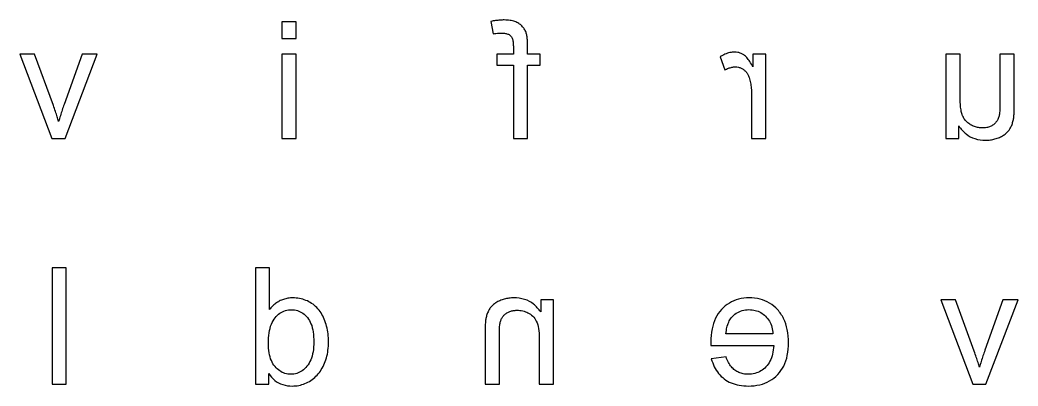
# Model space of a CAD drawing. Extents: x 20 to 296, y 20 to 296.
# Drawn here: x 163 to 228, y 59.3 to 83.2 of the extents above; entities that cross this region are included whole.
import ezdxf

# ---------------------------------------------------------------- set-up
doc = ezdxf.new("R2010")
doc.units = 0
doc.layers.add('english_lower_FINAL_Helvetica_C4_v3.0', color=7, linetype='CONTINUOUS')

msp = doc.modelspace()

# ---------------------------------------------------------------- linework, layer by layer
at = {"layer": 'english_lower_FINAL_Helvetica_C4_v3.0', "color": 7}
for p, q in [((180.971935, 83.04283), (180.041759, 83.04283)), ((180.041759, 83.04283), (180.041759, 81.973128)), ((180.971935, 81.973128), (180.971935, 83.04283)), ((193.663782, 83.079004), (193.803308, 82.267684)), ((180.041759, 81.973128), (180.971935, 81.973128)), ((180.971935, 81.973128), (180.971935, 81.973128)), ((195.126225, 81.461531), (195.126225, 80.955103)), ((196.051233, 80.955103), (196.051233, 81.539046)), ((163.934183, 80.955103), (162.978169, 80.955103)), ((162.978169, 80.955103), (165.055562, 75.467065)), ((165.153747, 77.60647), (163.934183, 80.955103)), ((167.029602, 80.955103), (165.851379, 77.668481)), ((165.923726, 75.467065), (168.011454, 80.955103)), ((168.011454, 80.955103), (167.029602, 80.955103)), ((180.971935, 80.955103), (180.041759, 80.955103)), ((180.041759, 80.955103), (180.041759, 75.467065)), ((180.971935, 75.467065), (180.971935, 80.955103)), ((195.126225, 80.955103), (194.056523, 80.955103)), ((194.056523, 80.955103), (194.056523, 80.231632)), ((196.872888, 80.955103), (196.051233, 80.955103)), ((196.872888, 80.231632), (196.872888, 80.955103)), ((208.593093, 80.779403), (208.913487, 79.916406)), ((211.574824, 80.955103), (210.737666, 80.955103)), ((210.737666, 80.955103), (210.737666, 80.123112)), ((211.574824, 75.467065), (211.574824, 80.955103)), ((224.246041, 80.955103), (223.315865, 80.955103)), ((223.315865, 80.955103), (223.315865, 75.467065)), ((224.246041, 78.014713), (224.246041, 80.955103)), ((227.765206, 80.955103), (226.83503, 80.955103)), ((226.83503, 80.955103), (226.83503, 77.911361)), ((227.765206, 77.554793), (227.765206, 80.955103)), ((194.056523, 80.231632), (195.126225, 80.231632)), ((195.126225, 80.231632), (195.126225, 75.467065)), ((196.051233, 75.467065), (196.051233, 80.231632)), ((196.051233, 80.231632), (196.872888, 80.231632)), ((210.644648, 78.340275), (210.644648, 75.467065)), ((224.147856, 75.467065), (224.147856, 76.273218)), ((165.055562, 75.467065), (165.923726, 75.467065)), ((165.923726, 75.467065), (165.923726, 75.467065)), ((180.041759, 75.467065), (180.971935, 75.467065)), ((180.971935, 75.467065), (180.971935, 75.467065)), ((195.126225, 75.467065), (196.051233, 75.467065)), ((196.051233, 75.467065), (196.051233, 75.467065)), ((210.644648, 75.467065), (211.574824, 75.467065)), ((211.574824, 75.467065), (211.574824, 75.467065)), ((223.315865, 75.467065), (224.147856, 75.467065)), ((224.147856, 75.467065), (224.147856, 75.467065)), ((165.997768, 67.042841), (165.067592, 67.042841)), ((165.067592, 67.042841), (165.067592, 59.467076)), ((165.997768, 59.467076), (165.997768, 67.042841)), ((179.246025, 67.042841), (178.321017, 67.042841)), ((178.321017, 67.042841), (178.321017, 59.467076)), ((179.246025, 64.324661), (179.246025, 67.042841)), ((197.744525, 64.955113), (196.907367, 64.955113)), ((196.907367, 64.955113), (196.907367, 64.174799)), ((197.744525, 59.467076), (197.744525, 64.955113)), ((223.934205, 64.955113), (222.97819, 64.955113)), ((222.97819, 64.955113), (225.055583, 59.467076)), ((225.153768, 61.60648), (223.934205, 64.955113)), ((227.029623, 64.955113), (225.8514, 61.668492)), ((225.923747, 59.467076), (228.011475, 64.955113)), ((228.011475, 64.955113), (227.029623, 64.955113)), ((193.284849, 62.841547), (193.284849, 59.467076)), ((194.215024, 59.467076), (194.215024, 62.805374)), ((196.814349, 62.464309), (196.814349, 59.467076)), ((212.041731, 62.738194), (208.977318, 62.738194)), ((212.041731, 62.738194), (212.041731, 62.738194)), ((182.124402, 62.205927), (182.124402, 62.205927)), ((208.000634, 61.973383), (212.093408, 61.973383)), ((208.987654, 61.23441), (208.026472, 61.115554)), ((208.987654, 61.23441), (208.987654, 61.23441)), ((179.184013, 59.467076), (179.184013, 60.15954)), ((165.067592, 59.467076), (165.997768, 59.467076)), ((165.997768, 59.467076), (165.997768, 59.467076)), ((178.321017, 59.467076), (179.184013, 59.467076)), ((179.184013, 59.467076), (179.184013, 59.467076)), ((193.284849, 59.467076), (194.215024, 59.467076)), ((196.814349, 59.467076), (197.744525, 59.467076)), ((197.744525, 59.467076), (197.744525, 59.467076)), ((225.055583, 59.467076), (225.923747, 59.467076)), ((225.923747, 59.467076), (225.923747, 59.467076))]:
    msp.add_line(p, q, dxfattribs=at)
for points, knots in [([(196.051233, 81.539046), (196.049538, 81.651487), (196.046456, 81.8559), (196.016198, 82.131649), (195.957694, 82.374345), (195.84893, 82.590794), (195.688376, 82.78953), (195.480966, 82.958363), (195.217016, 83.086776), (194.892611, 83.158553), (194.567312, 83.177235), (194.254127, 83.164228), (193.964052, 83.133301), (193.766171, 83.097519), (193.663782, 83.079004)], [0, 0, 0, 0, 0.337222, 0.613055, 0.830726, 1.08263, 1.332548, 1.592156, 1.878733, 2.204618, 2.582128, 2.853339, 3.144383, 3.456453, 3.456453, 3.456453, 3.456453]), ([(193.803308, 82.267684), (193.866364, 82.278012), (193.989763, 82.298225), (194.172766, 82.315108), (194.377619, 82.322643), (194.591695, 82.309896), (194.799523, 82.253028), (194.962617, 82.146475), (195.064412, 81.970767), (195.118223, 81.737166), (195.123353, 81.560443), (195.126225, 81.461531)], [0, 0, 0, 0, 0.191643, 0.375044, 0.550837, 0.806565, 1.015278, 1.19144, 1.375125, 1.608256, 1.904603, 1.904603, 1.904603, 1.904603]), ([(210.737666, 80.123112), (210.670865, 80.239705), (210.550478, 80.44983), (210.356097, 80.711798), (210.164228, 80.894807), (209.964428, 81.001821), (209.760926, 81.066205), (209.514033, 81.088035), (209.226253, 81.054609), (208.901275, 80.953355), (208.698599, 80.838955), (208.593093, 80.779403)], [0, 0, 0, 0, 0.402848, 0.726012, 0.975985, 1.190812, 1.400029, 1.612337, 1.929317, 2.263283, 2.625892, 2.625892, 2.625892, 2.625892]), ([(208.913487, 79.916406), (208.988052, 79.95653), (209.132368, 80.034188), (209.36413, 80.101863), (209.585161, 80.125155), (209.792011, 80.104985), (209.979409, 80.041293), (210.147792, 79.936403), (210.296602, 79.799366), (210.414165, 79.625917), (210.510214, 79.38503), (210.58141, 79.080849), (210.635665, 78.717515), (210.641608, 78.467955), (210.644648, 78.340275)], [0, 0, 0, 0, 0.253449, 0.490542, 0.719018, 0.916473, 1.109306, 1.307242, 1.507523, 1.712014, 1.929983, 2.281754, 2.647162, 3.029955, 3.029955, 3.029955, 3.029955]), ([(165.499979, 76.562606), (165.469327, 76.665746), (165.403862, 76.886027), (165.2875, 77.233807), (165.199984, 77.477646), (165.153747, 77.60647)], [0, 0, 0, 0, 0.322777, 0.689372, 1.099982, 1.099982, 1.099982, 1.099982]), ([(165.851379, 77.668481), (165.809445, 77.54887), (165.724853, 77.307586), (165.607817, 76.938772), (165.536133, 76.688719), (165.499979, 76.562606)], [0, 0, 0, 0, 0.380234, 0.767021, 1.160589, 1.160589, 1.160589, 1.160589]), ([(226.83503, 77.911361), (226.834203, 77.766997), (226.832748, 77.513327), (226.815548, 77.185647), (226.785556, 76.922169), (226.707589, 76.701675), (226.580854, 76.502888), (226.41086, 76.342055), (226.202129, 76.226191), (225.961994, 76.157264), (225.70021, 76.136786), (225.429608, 76.159155), (225.163773, 76.231468), (224.914461, 76.347745), (224.694241, 76.507058), (224.516737, 76.705868), (224.386864, 76.947965), (224.302803, 77.244238), (224.253731, 77.605774), (224.248751, 77.870604), (224.246041, 78.014713)], [0, 0, 0, 0, 0.43298, 0.760812, 0.984685, 1.225852, 1.455204, 1.685908, 1.920366, 2.164555, 2.429675, 2.703998, 2.975183, 3.251819, 3.525033, 3.784956, 4.044461, 4.341994, 4.703992, 5.13612, 5.13612, 5.13612, 5.13612]), ([(227.424142, 75.994165), (227.466732, 76.060749), (227.554231, 76.197541), (227.646542, 76.432488), (227.71036, 76.670328), (227.745558, 76.927621), (227.762394, 77.217676), (227.764203, 77.434572), (227.765206, 77.554793)], [0, 0, 0, 0, 0.236628, 0.486136, 0.7534, 0.973863, 1.263871, 1.624512, 1.624512, 1.624512, 1.624512]), ([(224.147856, 76.273218), (224.295914, 76.08836), (224.582354, 75.730726), (225.206407, 75.405066), (225.76526, 75.328503), (226.204477, 75.356197), (226.510714, 75.418487), (226.796086, 75.520214), (227.049089, 75.652936), (227.26482, 75.806142), (227.372564, 75.933296), (227.424142, 75.994165)], [0, 0, 0, 0, 0.704138, 1.362253, 2.052735, 2.370357, 2.679803, 2.987093, 3.275776, 3.535539, 3.774082, 3.774082, 3.774082, 3.774082]), ([(182.780693, 60.712478), (182.841187, 60.862695), (182.965036, 61.170231), (183.05947, 61.675788), (183.090604, 62.202515), (183.061726, 62.728758), (182.971076, 63.229347), (182.820442, 63.691982), (182.611292, 64.107944), (182.332633, 64.459487), (181.993735, 64.733952), (181.611544, 64.933488), (181.195208, 65.05422), (180.799849, 65.088819), (180.445835, 65.064799), (180.146434, 64.994667), (179.875685, 64.874745), (179.632831, 64.722274), (179.417821, 64.541063), (179.303131, 64.396594), (179.246025, 64.324661)], [0, 0, 0, 0, 0.484819, 0.992561, 1.533892, 2.065309, 2.569733, 3.055806, 3.520362, 3.959129, 4.390918, 4.819039, 5.244232, 5.682978, 6.002517, 6.305422, 6.600367, 6.886486, 7.163752, 7.438716, 7.438716, 7.438716, 7.438716]), ([(196.907367, 64.174799), (196.764564, 64.355212), (196.484697, 64.70879), (195.854654, 65.021472), (195.289282, 65.093289), (194.842895, 65.066159), (194.535523, 65.008358), (194.345236, 64.93468), (194.251198, 64.898269)], [0, 0, 0, 0, 0.683075, 1.338705, 2.047514, 2.369684, 2.678789, 2.98079, 2.98079, 2.98079, 2.98079]), ([(212.351789, 60.082026), (212.493908, 60.262652), (212.788159, 60.636632), (213.010638, 61.367268), (213.077622, 62.173395), (213.011983, 62.990283), (212.778097, 63.734887), (212.372177, 64.329882), (211.838003, 64.767069), (211.193993, 65.030024), (210.498772, 65.104282), (209.809453, 65.031016), (209.183568, 64.772512), (208.662809, 64.34457), (208.265741, 63.76163), (208.037151, 63.031489), (207.992954, 62.480583), (207.995975, 62.150992), (207.997803, 62.068305), (207.999629, 62.007067), (208.000634, 61.973383)], [0, 0, 0, 0, 0.68442, 1.41707, 2.247001, 3.105051, 3.86003, 4.561418, 5.234878, 5.902169, 6.618069, 7.3121, 7.9615, 8.619727, 9.306774, 10.047047, 10.888929, 10.95324, 11.035941, 11.137038, 11.137038, 11.137038, 11.137038]), ([(194.251198, 64.898269), (194.164398, 64.857965), (193.99892, 64.781128), (193.785791, 64.623838), (193.620006, 64.438398), (193.495373, 64.227976), (193.399041, 63.99652), (193.333336, 63.761786), (193.302376, 63.502601), (193.287251, 63.200636), (193.285713, 62.970764), (193.284849, 62.841547)], [0, 0, 0, 0, 0.286575, 0.546337, 0.788283, 1.027866, 1.276445, 1.538866, 1.75609, 2.058028, 2.445643, 2.445643, 2.445643, 2.445643]), ([(182.124402, 62.205927), (182.116588, 61.990481), (182.102166, 61.592858), (181.958331, 61.049113), (181.706879, 60.628788), (181.387176, 60.33148), (181.023128, 60.145033), (180.630879, 60.089887), (180.241597, 60.142304), (179.881973, 60.317733), (179.570672, 60.603199), (179.327985, 61.008493), (179.192543, 61.534404), (179.155253, 62.148539), (179.192976, 62.776423), (179.327259, 63.345509), (179.573177, 63.781888), (179.894252, 64.085661), (180.266934, 64.272779), (180.669051, 64.327305), (181.065307, 64.273766), (181.432295, 64.098091), (181.616008, 63.903392), (181.710991, 63.802729)], [0, 0, 0, 0, 0.64555, 1.191413, 1.667528, 2.094989, 2.485556, 2.875172, 3.26494, 3.647082, 4.056802, 4.515687, 5.043568, 5.669521, 6.355644, 6.925534, 7.408116, 7.835852, 8.233358, 8.638962, 9.034009, 9.419201, 9.831545, 9.831545, 9.831545, 9.831545]), ([(181.710991, 63.802729), (181.795222, 63.672056), (181.979388, 63.386349), (182.102049, 62.830573), (182.1165, 62.426767), (182.124402, 62.205927)], [0, 0, 0, 0, 0.463419, 1.013236, 1.67686, 1.67686, 1.67686, 1.67686]), ([(194.215024, 62.805374), (194.216876, 62.921096), (194.220246, 63.131795), (194.25411, 63.416357), (194.312703, 63.646952), (194.408227, 63.833108), (194.540468, 63.98841), (194.653318, 64.063825), (194.711118, 64.102452)], [0, 0, 0, 0, 0.347016, 0.63182, 0.858186, 1.056698, 1.254559, 1.462304, 1.462304, 1.462304, 1.462304]), ([(194.711118, 64.102452), (194.774457, 64.136808), (194.903266, 64.206675), (195.124237, 64.261341), (195.404436, 64.281898), (195.734236, 64.247614), (196.085956, 64.116624), (196.409879, 63.906567), (196.662676, 63.55184), (196.794407, 63.050236), (196.807205, 62.674213), (196.814349, 62.464309)], [0, 0, 0, 0, 0.215448, 0.438143, 0.676037, 1.056737, 1.421861, 1.79373, 2.198105, 2.696211, 3.325599, 3.325599, 3.325599, 3.325599]), ([(208.977318, 62.738194), (208.9947, 62.880098), (209.026912, 63.143078), (209.141502, 63.498939), (209.341223, 63.81997), (209.637059, 64.090493), (210.03947, 64.279328), (210.468241, 64.330526), (210.883399, 64.285816), (211.257046, 64.138071), (211.575366, 63.896187), (211.824856, 63.572982), (211.990964, 63.177086), (212.024319, 62.888725), (212.041731, 62.738194)], [0, 0, 0, 0, 0.428382, 0.793891, 1.111111, 1.552854, 1.976702, 2.423407, 2.831001, 3.218364, 3.613519, 4.015839, 4.430444, 4.883257, 4.883257, 4.883257, 4.883257]), ([(212.093408, 61.973383), (212.074917, 61.786616), (212.04022, 61.436158), (211.868302, 60.958316), (211.602478, 60.580658), (211.263562, 60.306133), (210.865483, 60.139646), (210.471305, 60.095701), (210.115204, 60.125432), (209.816619, 60.215805), (209.550151, 60.368993), (209.320442, 60.592342), (209.127127, 60.885556), (209.036067, 61.113318), (208.987654, 61.23441)], [0, 0, 0, 0, 0.56151, 1.053643, 1.504523, 1.930468, 2.345072, 2.781287, 3.107071, 3.41165, 3.709563, 4.020236, 4.364215, 4.754705, 4.754705, 4.754705, 4.754705]), ([(225.500001, 60.562617), (225.469348, 60.665756), (225.403883, 60.886038), (225.287521, 61.233818), (225.200005, 61.477657), (225.153768, 61.60648)], [0, 0, 0, 0, 0.322777, 0.689372, 1.099982, 1.099982, 1.099982, 1.099982]), ([(225.8514, 61.668492), (225.809466, 61.548881), (225.724874, 61.307597), (225.607838, 60.938783), (225.536154, 60.688729), (225.500001, 60.562617)], [0, 0, 0, 0, 0.380234, 0.767021, 1.160589, 1.160589, 1.160589, 1.160589]), ([(179.184013, 60.15954), (179.307565, 59.99677), (179.549178, 59.678464), (180.104798, 59.394716), (180.65249, 59.324407), (181.145101, 59.368664), (181.556088, 59.492126), (181.937088, 59.69398), (182.27671, 59.969095), (182.568416, 60.310068), (182.708858, 60.576301), (182.780693, 60.712478)], [0, 0, 0, 0, 0.606436, 1.185922, 1.813208, 2.241143, 2.661868, 3.091832, 3.526298, 3.966307, 4.427024, 4.427024, 4.427024, 4.427024]), ([(208.026472, 61.115554), (208.083632, 60.938952), (208.194195, 60.597356), (208.48487, 60.150027), (208.858188, 59.789567), (209.317343, 59.525891), (209.855444, 59.372302), (210.490162, 59.323541), (211.169558, 59.390488), (211.843596, 59.63263), (212.183664, 59.933353), (212.351789, 60.082026)], [0, 0, 0, 0, 0.554895, 1.073316, 1.581748, 2.0988, 2.644921, 3.246591, 3.998672, 4.681959, 5.350074, 5.350074, 5.350074, 5.350074])]:
    msp.add_open_spline(points, degree=3, knots=knots, dxfattribs=at)

doc.saveas('drawing.dxf')
